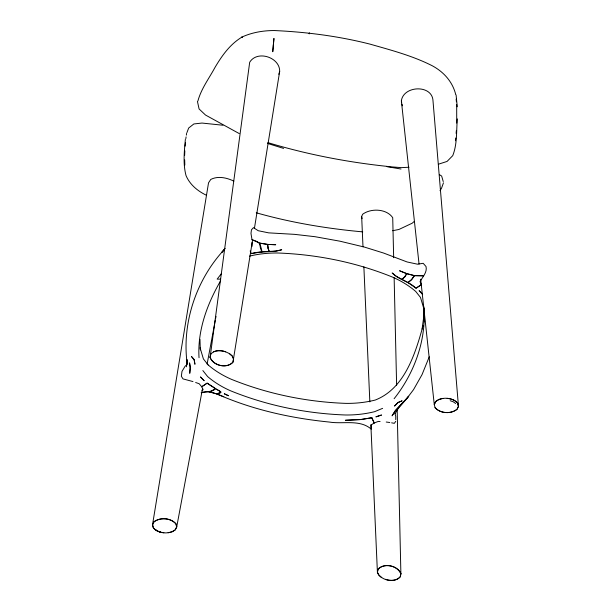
<?xml version="1.0" encoding="UTF-8"?>
<svg xmlns="http://www.w3.org/2000/svg" width="611" height="611" viewBox="0 0 611 611"><rect width="100%" height="100%" fill="white"/><g stroke="black" fill="none" stroke-linecap="round" stroke-linejoin="round"><path stroke-width="0.92" d="M184.629 155.5L184.828 150.825M456.723 123.094L456.684 104.512M457.334 118.901C456.272 131.144 457.379 144.028 452.736 155.66L447.053 161.441L438.835 164.069M394.11 398.723C413.594 374.23 425.867 341.893 424.019 310.495M455.516 140.767L455.745 138.002M456.119 133.389L456.348 130.624M185.37 139.316C184.308 151.36 182.872 163.832 186.057 175.663C189.952 184.751 197.704 191.075 206.434 195.268M185.125 146.144L185.477 142.394M252.458 240.711L232.959 362.201C226.841 368.96 213.239 365.722 210.1 357.435L249.685 62.284C257.162 49.835 279.953 57.266 279.678 71.365L254.405 228.506M422.071 329.13L424.126 314.016M185.828 138.636L186.095 136.887M186.355 135.13L186.622 133.381M163.87 532.739C159.945 532.318 155.828 531.081 153.33 527.797L152.551 524.689L153.98 521.825C160.25 517.089 170.752 517.792 175.93 523.848L176.709 526.957L175.273 529.844C168.972 534.549 158.57 533.785 153.308 527.843L152.529 524.727L208.527 182.842L210.757 179.451C217.951 175.693 226.887 177.732 233.814 181.116M168.124 532.754L172.142 531.83L175.281 529.798L176.724 526.896L202.569 388.413M207.114 364.087L215.324 320.111M215.668 318.239L216.019 316.368M225.627 351.821L229.308 353.525L232.188 355.961L233.585 359.039L232.959 362.178C226.849 368.929 213.216 365.745 210.115 357.397L210.719 354.281C214.278 349.82 220.724 350.103 225.642 351.791C221.709 350.538 217.325 350.118 213.407 351.821M210.115 357.397L210.742 354.235M381.684 577.647L378.812 575.272L377.407 572.286L378.026 569.208C384.136 562.563 397.616 565.519 400.9 573.721L400.281 576.807C394.179 583.444 380.722 580.488 377.407 572.331L378.026 569.269C384.12 562.655 397.57 565.526 400.885 573.698L400.266 576.761C396.692 581.191 390.23 580.87 385.365 579.32M419.047 264.036L401.366 100.868C403.382 85.441 432.29 84.31 433 100.815L458.471 406.353L457.02 409.332C450.842 414.22 440.348 413.601 435.055 407.659L434.261 404.49L420.689 279.219M423.14 325.403C415.419 353.349 404.849 388.481 375.223 400.06A88.274 65.889 2.7 0 1 345.902 403.375C306.821 401.985 267.717 394.011 231.447 379.332A88.274 65.912 2.7 0 1 208.168 364.95M278.815 74.321L279.678 71.365M197.903 101.021C201.156 88.816 209.008 78.529 214.935 67.531C221.938 55.685 229.965 44.29 241.994 37.072L241.872 37.08C252.083 32.414 263.318 30.512 274.499 30.55C306.691 32.024 338.754 36.171 370.014 44.129C391.101 50.148 412.562 55.769 432.198 65.736C443.67 71.892 452.575 81.706 455.714 94.537M186.462 366.791L187.172 359.749L187.21 364.034C181.612 322.975 196.33 279.464 224.535 249.288L221.9 252.312L225.207 248.341M443.471 182.796L441.516 188.257L440.027 190.678M186.92 132.61L188.692 128.005L193.863 123.957L201.989 123.055L222.969 125.232M429.273 356.793L422.01 374.673L413.548 389.627L406.277 399.25L395.531 410.424L392.071 415.854L395.241 410.76L408.706 396.241L398.319 408.4L394.935 413.762M362.995 246.852L361.659 216.431L362.667 214.24C371.045 208.046 386.587 208.656 392.72 217.699L393.667 257.72M442.876 398.418L438.851 399.411L435.719 401.526L434.276 404.513L435.712 401.511C441.898 396.6 452.415 397.234 457.692 403.214L458.471 406.353L457.013 409.294C450.849 414.243 440.325 413.578 435.04 407.629M152.551 524.689L153.987 521.809C160.288 517.066 170.606 517.952 175.945 523.787L176.724 526.896M220.647 280.777C207.213 303.896 197.322 330.627 199.033 357.718M402.023 279.174L404.673 276.806L406.628 273.629L414.525 275.676L411.677 279.708L408.11 282.618L396.417 276.401L392.155 272.964C398.807 279.723 409.11 281.534 416.045 288.216L421.445 284.604L420.04 281.686C422.484 276.92 427.456 272.369 426.012 266.503L423.171 263.303L417.542 264.204L407.117 261.966L383.624 253.061L364.446 247.088L339.968 241.2L315.024 236.701L294.609 234.357L268.664 232.86L258.209 230.714L253.458 227.628L251.457 229.812L250.984 233.387L251.992 239.711C260.805 242.361 259.912 243.522 262.058 251.839L275.889 251.068L281.702 249.746C271.994 252.992 261.248 250.563 251.365 253.603L250.159 250.945M402.198 279.265L404.872 276.898L406.842 273.705L414.518 275.645L423.675 275.798L414.296 275.645L411.455 279.624L407.904 282.496M229.308 353.525L232.18 355.969L233.578 359.024M395.752 421.33L394.347 423.324L391.613 422.835M221.312 273.766L217.149 279.128L220.686 279.135M201.966 390.803L203.142 389.65L201.737 386.748L199.178 383.739L195.635 382.501M414.227 221.442L412.188 223.214L398.96 229.453L392.659 230.729M187.096 364.546L185.087 366.264L181.994 371.389L181.352 376.269L183.025 378.904L192.977 381.57M421.445 284.604L416.045 288.216L408.11 282.618M211.536 391.002L215.072 388.733C220.724 391.155 223.954 393.033 216.439 393.805L208.84 391.842C219.693 388.986 213.69 388.069 207.144 383.135L201.737 386.748L207.144 383.135L220.983 392.086L216.737 393.881C252.282 409.698 290.737 418.191 329.344 422.056C343.168 424.355 359.902 419.093 371.305 429.182M382.631 408.339L374.673 411.661A88.29 65.896 2.7 0 1 345.352 414.984C306.271 413.586 267.167 405.62 230.905 390.933A88.29 65.919 2.7 0 1 207.618 376.559L202.852 370.556M211.757 391.071L201.233 392.697M201.325 392.69C208.947 389.887 216.768 394.156 223.825 396.745M251.365 253.603L262.058 251.839M409.034 167.238L401.458 167.643L387.29 166.536M261.798 251.869L260.385 247.906L259.614 243.109L267.442 244.392L275.721 244.736L267.519 244.423L268.008 248.127L269.268 251.266M380.088 421.537L378.331 421.399L374.199 422.995L371.129 424.966L371.274 428.334M386.228 422.033L389.795 422.507M362.728 231.875C326.778 228.598 291.019 222.648 256.269 212.781M387.206 166.391C346.796 162.106 306.745 154.346 267.832 142.6M387.107 166.681L400.992 169.018M447.137 398.38C450.964 398.762 455.203 399.869 457.677 403.161L458.456 406.307M267.549 143.44L283.596 148.404M450.231 400.724L453.24 401.786L455.669 403.497M160.685 532.204L157.669 531.142L155.247 529.432M251.992 239.711L259.644 243.094L267.755 244.438L268.229 248.127M239.207 133.557L205.517 115.044L199.087 108.957L197.46 101.518M439.362 174.601L441.661 176.067L443.235 181.551M208.175 364.95L203.402 358.947L200.095 347.827M241.872 37.08L242.391 37.622M268.008 248.127L269.061 251.281M395.034 413.693L395.745 416.32L395.752 419.658M401.366 100.868L401.694 102.511M402.023 104.16L402.351 105.81M361.659 216.431L362.079 218.692M456.096 94.965L457.265 106.788M456.157 99.074L456.417 101.793M363.873 266.808L369.846 401.901M370.862 424.744L377.407 572.286M424.385 312.939L424.653 321.821M423.942 317.926L423.599 306.478L424.309 310.281L420.49 297.442L415.717 291.447A88.29 65.919 2.7 0 0 392.438 277.073C356.182 262.34 317.063 254.443 277.99 253.007A88.29 65.935 2.7 0 0 249.532 256.108M199.973 339.342L200.293 349.92M184.682 159.883L184.82 165.062M394.141 277.73L396.623 385.32M397.181 410.057L400.885 573.698M252.015 242.567L252.053 246.378M190.22 367.264L189.754 373.329L190.25 367.669L189.555 362.881L190.22 367.264M273.331 45.168L272.766 51.721L273.949 38.409L273.331 45.168M309.38 33.063L309.219 33.758L309.38 33.063M398.059 402.489L394.515 406.086L398.051 402.504L402.137 400.816L398.059 402.489M381.424 415.052L376.032 416.824L381.424 415.052M371.824 417.748L360.078 419.62L345.375 420.284L361.384 419.482L371.824 417.748L374.199 422.995L371.824 417.748M406.842 273.705L399.541 270.757L406.926 273.705M228.422 395.707L224.329 393.79L228.422 395.707M420.62 292.012L419.1 290.668L422.636 294.319L420.62 292.012M204.082 380.684L200.545 377.033L204.082 380.684M194.138 359.627L191.503 356.541L194.138 359.642L194.917 364.133L194.138 359.642"/></g></svg>
